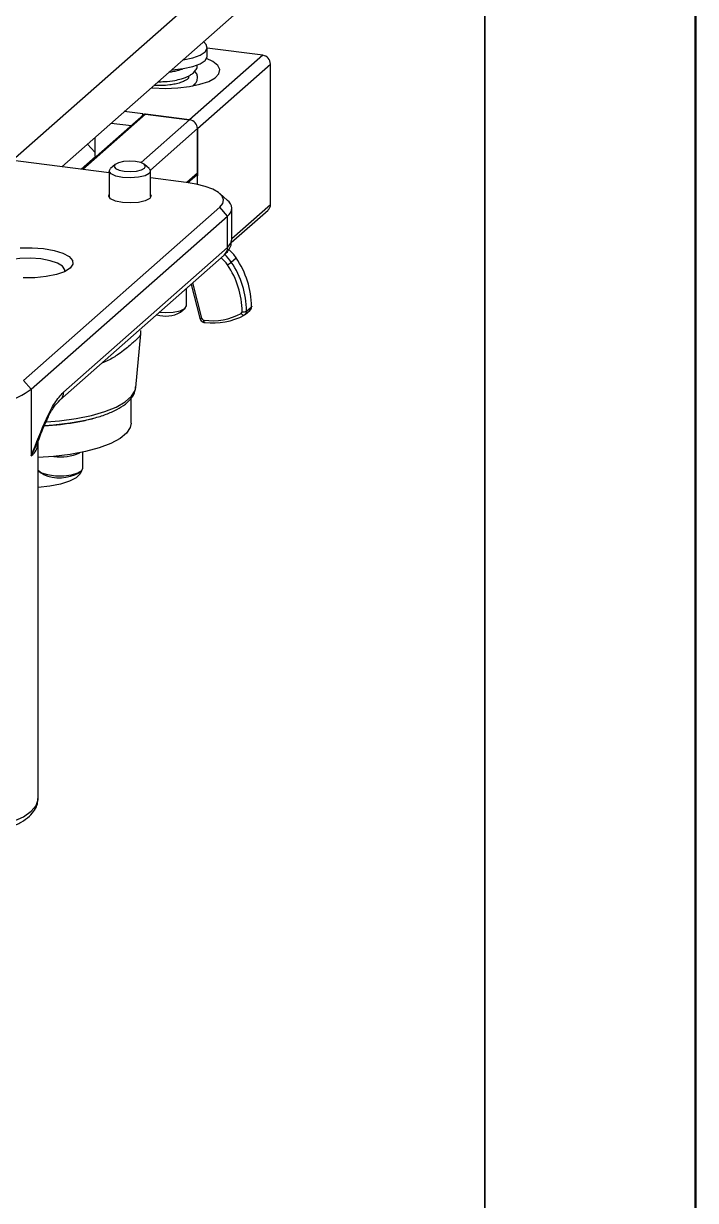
# Model space of a CAD drawing. Header units: millimetres. Extents: x 0 to 279, y -9 to 216.
# Drawn here: x 259.13 to 279.4, y 115.92 to 151.42 of the extents above; entities that cross this region are included whole.
import ezdxf

# ---------------------------------------------------------------- set-up
doc = ezdxf.new("R2010")
doc.units = ezdxf.units.MM
doc.layers.add('PAGE_BORDER', color=7, linetype='Continuous')

msp = doc.modelspace()

# ---------------------------------------------------------------- linework, layer by layer
at = {"color": 7, "linetype": 'Continuous', "lineweight": 50}
msp.add_line((279.4, 0), (279.4, 215.9), dxfattribs=at)
at = {"color": 7, "linetype": 'Continuous', "lineweight": 25}
for p, q in [((266.211, 153.829), (258.796, 147.29)), ((266.211, 152.333), (260.281, 147.103)), ((264.673, 150.44), (264.673, 150.699)), ((266.346, 150.462), (264.673, 150.673)), ((266.346, 150.462), (264.14, 148.517)), ((264.374, 148.252), (266.579, 150.197)), ((266.579, 145.954), (266.579, 150.197)), ((264.32, 149.564), (264.287, 149.598)), ((262.725, 148.695), (262.167, 148.766)), ((262.758, 148.671), (260.893, 147.026)), ((261.772, 148.418), (262.384, 148.341)), ((262.714, 148.632), (262.725, 148.695)), ((262.725, 148.642), (262.725, 148.695)), ((262.725, 148.695), (264.14, 148.517)), ((264.14, 148.517), (262.807, 148.685)), ((264.374, 148.252), (264.374, 146.826)), ((264.374, 146.909), (264.374, 148.252)), ((261.275, 147.538), (261.056, 147.786)), ((261.275, 147.98), (261.275, 147.416)), ((261.712, 146.922), (258.162, 147.37)), ((261.301, 147.413), (260.866, 147.029)), ((261.275, 147.416), (261.328, 147.41)), ((261.712, 146.974), (261.712, 146.208)), ((261.893, 147.172), (261.753, 147.048)), ((262.922, 147.048), (262.782, 147.172)), ((262.962, 146.208), (262.962, 146.974)), ((264.032, 146.63), (262.962, 146.765)), ((264.084, 146.623), (264.354, 146.861)), ((264.374, 146.826), (264.31, 146.823)), ((264.374, 146.826), (264.321, 146.833)), ((264.374, 146.572), (264.374, 146.826)), ((265.284, 146.085), (265.05, 146.291)), ((259.128, 140.656), (265.05, 145.878)), ((259.362, 140.39), (265.284, 145.613)), ((265.284, 145.613), (265.05, 145.878)), ((265.284, 144.67), (265.284, 145.613)), ((265.397, 144.814), (266.511, 145.796)), ((265.413, 144.906), (265.413, 145.849)), ((260.331, 140.302), (265.284, 144.67)), ((260.227, 140.064), (265.181, 144.433)), ((265.396, 144.223), (265.543, 144.353)), ((264.048, 142.909), (264.048, 143.434)), ((264.181, 143.551), (264.442, 142.537)), ((263.868, 142.712), (264.008, 142.836)), ((265.811, 142.64), (265.959, 142.77)), ((265.859, 142.75), (266.006, 142.88)), ((265.783, 142.62), (265.809, 142.642)), ((262.513, 140.442), (262.663, 142.065)), ((262.66, 142.066), (262.658, 142.054)), ((259.128, 140.656), (259.362, 140.39)), ((259.362, 140.39), (259.362, 138.387)), ((262.374, 139.372), (262.374, 140.121)), ((259.565, 128.034), (259.565, 138.758)), ((260.914, 138.008), (260.914, 138.49)), ((259.583, 137.927), (259.648, 137.87)), ((259.727, 137.822), (259.648, 137.87)), ((260.805, 137.87), (260.87, 137.927)), ((259.918, 137.464), (259.565, 137.426))]:
    msp.add_line(p, q, dxfattribs=at)
at = {"color": 8, "linetype": 'Continuous', "lineweight": 25}
for p, q in [((262.807, 148.685), (260.922, 147.022)), ((264.14, 148.517), (262.677, 147.227)), ((264.374, 148.252), (262.957, 147.002)), ((264.374, 146.909), (264.055, 146.627)), ((266.579, 145.954), (265.413, 144.926)), ((264.506, 142.53), (264.232, 143.596))]:
    msp.add_line(p, q, dxfattribs=at)
at = {"color": 7, "linetype": 'Continuous', "lineweight": 25, "flags": 128}
for points in [[(263.926, 150.318), (263.948, 150.321), (264.234, 150.382), (264.461, 150.467), (264.611, 150.569), (264.672, 150.68), (264.641, 150.793), (264.557, 150.874)], [(262.982, 149.485), (263.029, 149.481), (263.403, 149.465), (263.779, 149.478), (264.135, 149.519), (264.452, 149.587), (264.715, 149.677), (264.907, 149.786), (265.02, 149.906), (265.047, 150.031), (264.986, 150.155), (264.84, 150.271), (264.651, 150.361)], [(263.597, 150.027), (263.622, 150.029), (263.948, 150.062), (264.234, 150.123), (264.461, 150.208), (264.611, 150.309), (264.672, 150.421), (264.673, 150.44)], [(262.922, 147.048), (262.962, 146.981), (262.922, 146.901), (262.793, 146.832), (262.595, 146.784), (262.357, 146.766), (262.116, 146.779), (261.909, 146.822), (261.768, 146.889), (261.713, 146.968), (261.753, 147.048), (261.753, 147.048)], [(261.893, 147.172), (261.863, 147.111), (261.904, 147.051), (262.012, 147), (262.169, 146.968), (262.352, 146.958), (262.533, 146.971), (262.684, 147.007), (262.782, 147.06), (262.812, 147.121), (262.77, 147.181), (262.663, 147.231), (262.505, 147.264), (262.322, 147.274), (262.142, 147.26), (261.991, 147.224), (261.893, 147.172)], [(265.05, 145.878), (265.139, 145.989), (265.162, 146.103), (265.118, 146.216), (265.008, 146.325), (264.837, 146.424), (264.611, 146.51), (264.339, 146.579), (264.032, 146.63)], [(262.112, 146.021), (261.901, 146.065), (261.756, 146.133), (261.7, 146.213), (261.712, 146.262)], [(262.962, 146.262), (262.975, 146.227), (262.934, 146.145), (262.802, 146.075), (262.6, 146.026), (262.357, 146.008), (262.112, 146.021)], [(259.027, 144.656), (259.386, 144.66), (259.735, 144.633), (260.052, 144.576), (260.313, 144.494), (260.503, 144.392), (260.606, 144.278), (260.618, 144.158), (260.536, 144.042), (260.366, 143.936), (260.12, 143.849), (259.815, 143.786), (259.471, 143.751), (259.113, 143.748)], [(260.371, 143.939), (260.372, 143.993), (260.305, 144.098), (260.153, 144.192), (259.927, 144.267), (259.647, 144.319), (259.334, 144.342), (259.015, 144.335), (258.714, 144.298), (258.457, 144.234), (258.264, 144.149), (258.151, 144.049), (258.127, 143.943), (258.128, 143.939)], [(263.229, 142.711), (263.401, 142.701), (263.642, 142.714), (263.849, 142.757), (263.992, 142.823), (264.048, 142.902), (264.048, 142.909)], [(266.013, 142.892), (266.012, 142.886), (266.006, 142.88)], [(264.606, 142.408), (264.599, 142.403), (264.593, 142.403)], [(265.787, 142.623), (265.779, 142.618), (265.769, 142.617), (265.758, 142.62), (265.745, 142.626), (265.732, 142.635), (265.72, 142.648), (265.707, 142.662), (265.696, 142.679)], [(261.239, 139.511), (260.998, 139.451), (260.535, 139.365)], [(260.535, 139.365), (260.035, 139.307), (259.774, 139.288)], [(262.374, 139.372), (262.349, 139.239), (262.237, 139.066), (262.039, 138.902), (261.761, 138.752), (261.41, 138.619), (260.998, 138.509), (260.535, 138.422)], [(260.535, 138.422), (260.035, 138.364), (259.565, 138.336)], [(259.565, 137.945), (259.671, 137.873), (259.855, 137.815), (260.089, 137.783), (260.342, 137.782), (260.579, 137.811), (260.768, 137.867), (260.885, 137.942), (260.914, 138.008)], [(260.872, 137.929), (260.837, 137.842), (260.714, 137.723), (260.512, 137.617), (260.241, 137.529), (259.918, 137.464)]]:
    msp.add_lwpolyline(points, dxfattribs=at)
at = {"color": 8, "linetype": 'Continuous', "lineweight": 25, "flags": 128}
for points in [[(265.284, 144.67), (265.386, 144.797), (265.413, 144.906)], [(264.442, 142.537), (264.445, 142.533), (264.451, 142.53), (264.46, 142.528), (264.473, 142.527), (264.489, 142.528), (264.506, 142.53)], [(264.593, 142.403), (264.592, 142.403), (264.586, 142.406), (264.58, 142.414), (264.575, 142.424), (264.572, 142.438), (264.57, 142.455), (264.569, 142.474)], [(259.823, 139.405), (260.214, 139.436), (260.714, 139.503), (261.175, 139.597), (261.582, 139.715), (261.927, 139.853), (262.198, 140.009), (262.388, 140.177), (262.493, 140.353), (262.513, 140.442)], [(255.302, 127.052), (255.83, 127.002), (256.377, 126.984), (256.924, 126.998), (257.456, 127.043), (257.957, 127.118), (258.41, 127.221), (258.803, 127.349), (259.124, 127.498), (259.362, 127.663), (259.511, 127.839), (259.565, 128.021), (259.565, 128.034)]]:
    msp.add_lwpolyline(points, dxfattribs=at)
at = {"color": 7, "linetype": 'Continuous', "lineweight": 25}
for centre, radius, start, end in [((266.306, 150.192), 0.273, 1.0587, 81.7605), ((262.798, 148.623), 0.0625, 81.8416, 130.6612), ((264.101, 148.247), 0.273, 1.0587, 81.7605), ((264.312, 146.907), 0.0625, 312.158, 0.9777), ((265.122, 145.849), 0.286, 304.5468, 55.4532), ((266.371, 145.951), 0.208, 312.158, 0.9777), ((264.447, 143.616), 1.321, 33.9272, 48.3413), ((264.3, 143.486), 1.321, 33.9281, 47.0812), ((264.723, 145.056), 1.07, 301.3754, 308.9187), ((263.178, 142.705), 2.547, 0.5558, 34.3499), ((263.202, 142.724), 2.657, 0.5558, 34.3499), ((263.35, 142.854), 2.657, 0.5558, 34.3499), ((263.421, 143.525), 0.928, 252.7757, 298.747), ((265.668, 142.728), 0.0568, 299.7294, 1.3293), ((265.763, 142.931), 0.205, 259.2261, 297.8883), ((264.58, 142.549), 0.0763, 194.4541, 261.6106), ((264.819, 144.299), 1.842, 262.2127, 298.4348), ((264.868, 144.321), 1.931, 262.2127, 298.4348), ((257.421, 143.24), 3.448, 274.8271, 304.2528), ((260.237, 139.846), 1.494, 262.592, 293.1302), ((260.216, 138.945), 1.226, 246.4525, 298.7196)]:
    msp.add_arc(centre, radius, start, end, dxfattribs=at)
at = {"color": 8, "linetype": 'Continuous', "lineweight": 25}
for centre, radius, start, end in [((264.971, 144.665), 0.313, 312.158, 0.9777), ((264.282, 143.471), 1.203, 33.9278, 47.4986), ((265.714, 142.747), 0.145, 312.1011, 0.9045), ((265.863, 142.877), 0.144, 311.9689, 1.1668), ((259.089, 138.778), 0.477, 304.9445, 357.6076)]:
    msp.add_arc(centre, radius, start, end, dxfattribs=at)
at = {"color": 7, "linetype": 'Continuous', "lineweight": 25}
for points, knots in [([(263.188, 149.667), (263.253, 149.667), (263.42, 149.666), (263.667, 149.697), (263.918, 149.755), (264.101, 149.827), (264.239, 149.917), (264.326, 150.011), (264.375, 150.102), (264.369, 150.159), (264.367, 150.176)], [0, 0, 0, 0, 0.119734, 0.308977, 0.440242, 0.609874, 0.710951, 0.82377, 0.94709, 1, 1, 1, 1]), ([(264.08, 149.829), (264.087, 149.823), (264.116, 149.794), (264.11, 149.796), (264.105, 149.776), (264.069, 149.737), (263.989, 149.687), (263.865, 149.636), (263.71, 149.594), (263.51, 149.56), (263.298, 149.546), (263.136, 149.548), (263.073, 149.555), (263.063, 149.556)], [0, 0, 0, 0, 0.0386471, 0.179138, 0.2565737, 0.3438002, 0.4390416, 0.5367069, 0.6362532, 0.7313566, 0.8745397, 0.9792285, 1, 1, 1, 1]), ([(263.925, 150.048), (263.895, 150.036), (263.827, 150.009), (263.694, 149.977), (263.582, 149.956), (263.52, 149.95), (263.508, 149.949)], [0, 0, 0, 0, 0.267439, 0.607196, 0.929068, 1, 1, 1, 1]), ([(264.223, 149.536), (264.265, 149.57), (264.333, 149.624), (264.374, 149.729), (264.379, 149.827), (264.352, 149.92), (264.311, 149.965), (264.294, 149.984)], [0, 0, 0, 0, 0.282524, 0.460701, 0.649634, 0.857895, 1, 1, 1, 1]), ([(265.181, 144.434), (265.225, 144.477), (265.311, 144.563), (265.398, 144.729), (265.406, 144.85), (265.41, 144.908)], [0, 0, 0, 0, 0.355727, 0.697299, 1, 1, 1, 1]), ([(265.959, 142.774), (265.965, 142.778), (265.986, 142.794), (266.007, 142.837), (266.011, 142.874), (266.013, 142.892)], [0, 0, 0, 0, 0.155643, 0.602669, 1, 1, 1, 1]), ([(264.442, 142.537), (264.45, 142.517), (264.465, 142.476), (264.513, 142.43), (264.559, 142.408), (264.586, 142.404), (264.593, 142.403)], [0, 0, 0, 0, 0.296374, 0.605296, 0.901151, 1, 1, 1, 1]), ([(262.662, 142.053), (262.664, 142.079), (262.67, 142.138), (262.675, 142.162), (262.664, 142.158), (262.662, 142.158)], [0, 0, 0, 0, 0.417642, 0.924686, 1, 1, 1, 1]), ([(259.362, 138.387), (259.512, 138.771), (259.736, 139.347), (260.066, 140.001), (260.242, 140.202), (260.331, 140.302)], [0, 0, 0, 0, 0.500642, 0.750057, 1, 1, 1, 1]), ([(259.765, 139.295), (259.805, 139.296), (260.011, 139.304), (260.371, 139.344), (260.831, 139.415), (261.253, 139.512), (261.629, 139.632), (261.951, 139.775), (262.213, 139.941), (262.393, 140.122), (262.496, 140.302), (262.504, 140.417), (262.507, 140.463)], [0, 0, 0, 0, 0.026939, 0.140735, 0.254746, 0.369159, 0.484244, 0.600422, 0.718296, 0.838192, 0.934909, 1, 1, 1, 1]), ([(259.585, 138.865), (259.677, 139.103), (259.813, 139.454), (260.035, 139.86), (260.163, 139.997), (260.227, 140.064)], [0, 0, 0, 0, 0.515775, 0.761626, 1, 1, 1, 1]), ([(259.568, 138.761), (259.567, 138.768), (259.563, 138.809), (259.576, 138.84), (259.585, 138.865)], [0, 0, 0, 0, 0.191642, 1, 1, 1, 1]), ([(255.359, 126.881), (255.44, 126.872), (255.678, 126.844), (256.087, 126.819), (256.581, 126.814), (257.07, 126.837), (257.544, 126.886), (257.989, 126.961), (258.398, 127.061), (258.76, 127.185), (259.069, 127.333), (259.306, 127.501), (259.466, 127.686), (259.557, 127.87), (259.558, 127.993), (259.559, 128.046)], [0, 0, 0, 0, 0.04393, 0.127613, 0.211211, 0.294796, 0.378475, 0.462403, 0.546796, 0.631978, 0.71846, 0.806937, 0.882442, 0.949758, 1, 1, 1, 1])]:
    msp.add_open_spline(points, degree=3, knots=knots, dxfattribs=at)
at = {"color": 8, "linetype": 'Continuous', "lineweight": 25}
for points, knots in [([(262.658, 142.054), (262.658, 142.047), (262.656, 142.019), (262.622, 141.975), (262.554, 141.905), (262.46, 141.82), (262.337, 141.714), (262.182, 141.586), (262.015, 141.461), (261.841, 141.348), (261.674, 141.254), (261.552, 141.203), (261.49, 141.178)], [0, 0, 0, 0, 0.0398999, 0.1670092, 0.2741351, 0.3871348, 0.5001274, 0.6072548, 0.7343698, 0.8215932, 0.9084949, 1, 1, 1, 1]), ([(259.362, 138.387), (259.402, 138.467), (259.483, 138.625), (259.555, 138.786), (259.585, 138.865), (259.585, 138.865)], [0, 0, 0, 0, 0.499791, 0.997757, 1, 1, 1, 1])]:
    msp.add_open_spline(points, degree=3, knots=knots, dxfattribs=at)
msp.add_open_spline([(260.331, 140.302), (260.326, 140.256), (260.316, 140.163), (260.257, 140.098), (260.228, 140.065)], degree=3, dxfattribs=at)
at = {"layer": 'PAGE_BORDER', "lineweight": 35}
msp.add_line((273.05, 209.55), (273.05, 6.35), dxfattribs=at)

doc.saveas('drawing.dxf')
